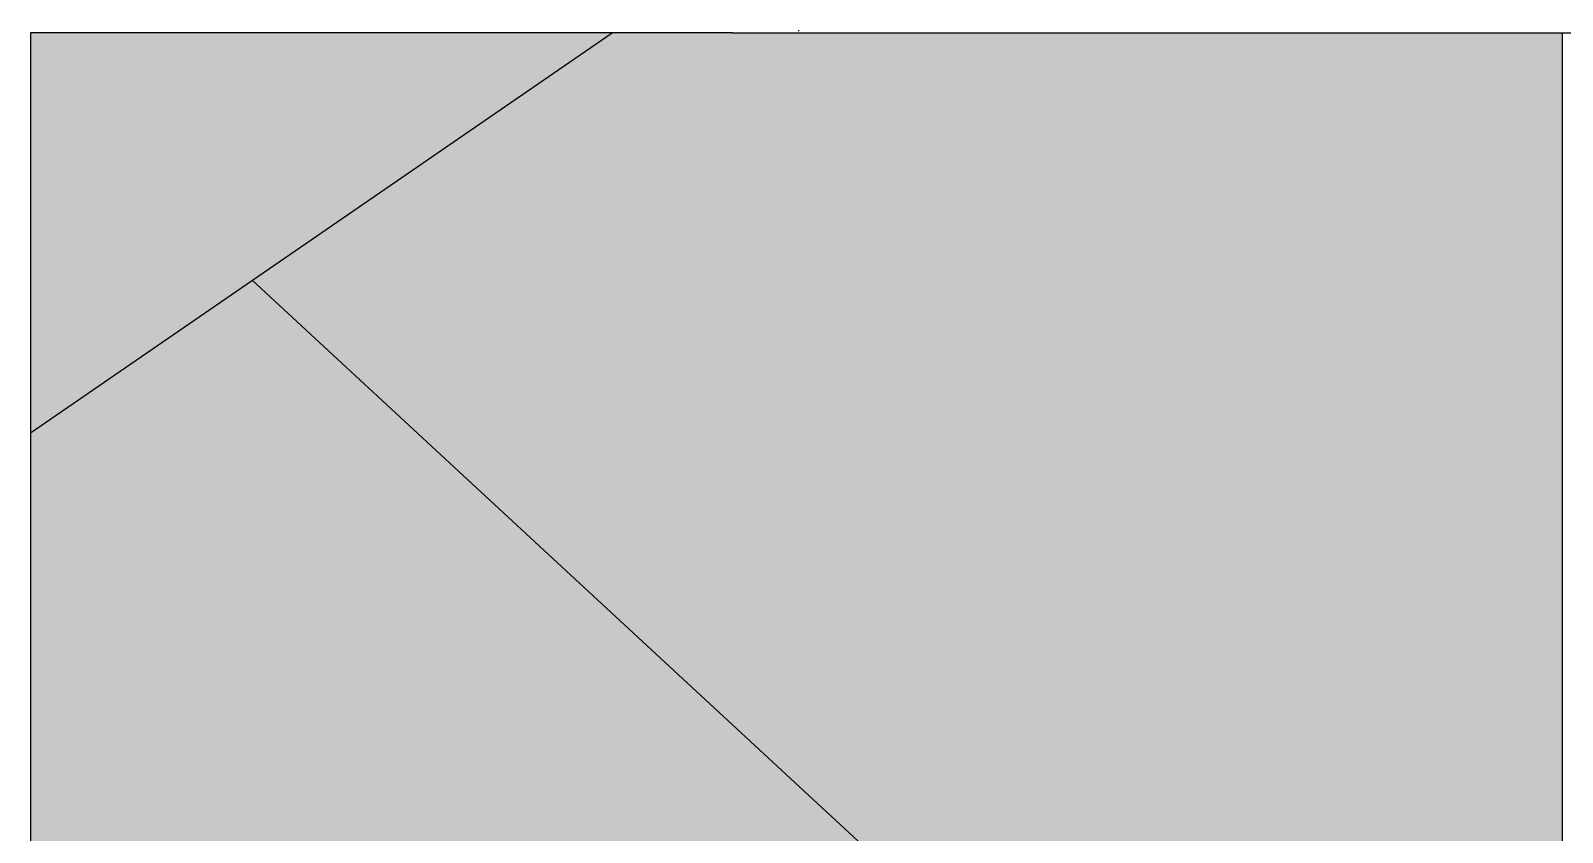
# Model space of a CAD drawing. Header units: millimetres. Extents: x -1985 to 969, y 203 to 500.
# Drawn here: x -1885.9 to -1845.19, y 317.39 to 338.71 of the extents above; entities that cross this region are included whole.
import ezdxf

# ---------------------------------------------------------------- set-up
doc = ezdxf.new("R2010")
doc.units = ezdxf.units.MM
doc.layers.add('А_1500_90', color=7, linetype='Continuous')
doc.layers.add('Контур', color=252, linetype='Continuous')

msp = doc.modelspace()

# ---------------------------------------------------------------- hatches: boundary and pattern name
for points in [[(-1870.444, 338.651), (-1885.895, 338.651), (-1885.895, 328.023)], [(-1845.194, 299.846), (-1845.194, 338.651), (-1867.248, 338.651), (-1870.444, 338.651), (-1880.012, 332.07)], [(-1845.194, 299.846), (-1880.012, 332.07), (-1885.895, 328.023), (-1885.895, 274.772)]]:
    msp.add_hatch(color=8).paths.add_polyline_path(points)

# ---------------------------------------------------------------- linework, layer by layer
msp.add_line((-1867.248, 338.651), (-1885.906, 338.651))
at = {"color": 8}
for p, q in [((-1885.906, 328.016), (-1870.444, 338.651)), ((-1880.012, 332.07), (-1845.194, 299.846))]:
    msp.add_line(p, q, dxfattribs=at)
at = {"color": 9}
for p, q in [((-1885.895, 245.131), (-1885.895, 338.651)), ((-1845.194, 338.651), (-1845.194, 245.131))]:
    msp.add_line(p, q, dxfattribs=at)
at = {"layer": 'А_1500_90'}
msp.add_line((-1865.499, 338.71), (-1865.469, 338.71), dxfattribs=at)
at = {"layer": 'Контур', "color": 250}
msp.add_lwpolyline([(-1867.248, 338.651), (-1794.595, 338.651)], dxfattribs=at)

doc.saveas('drawing.dxf')
